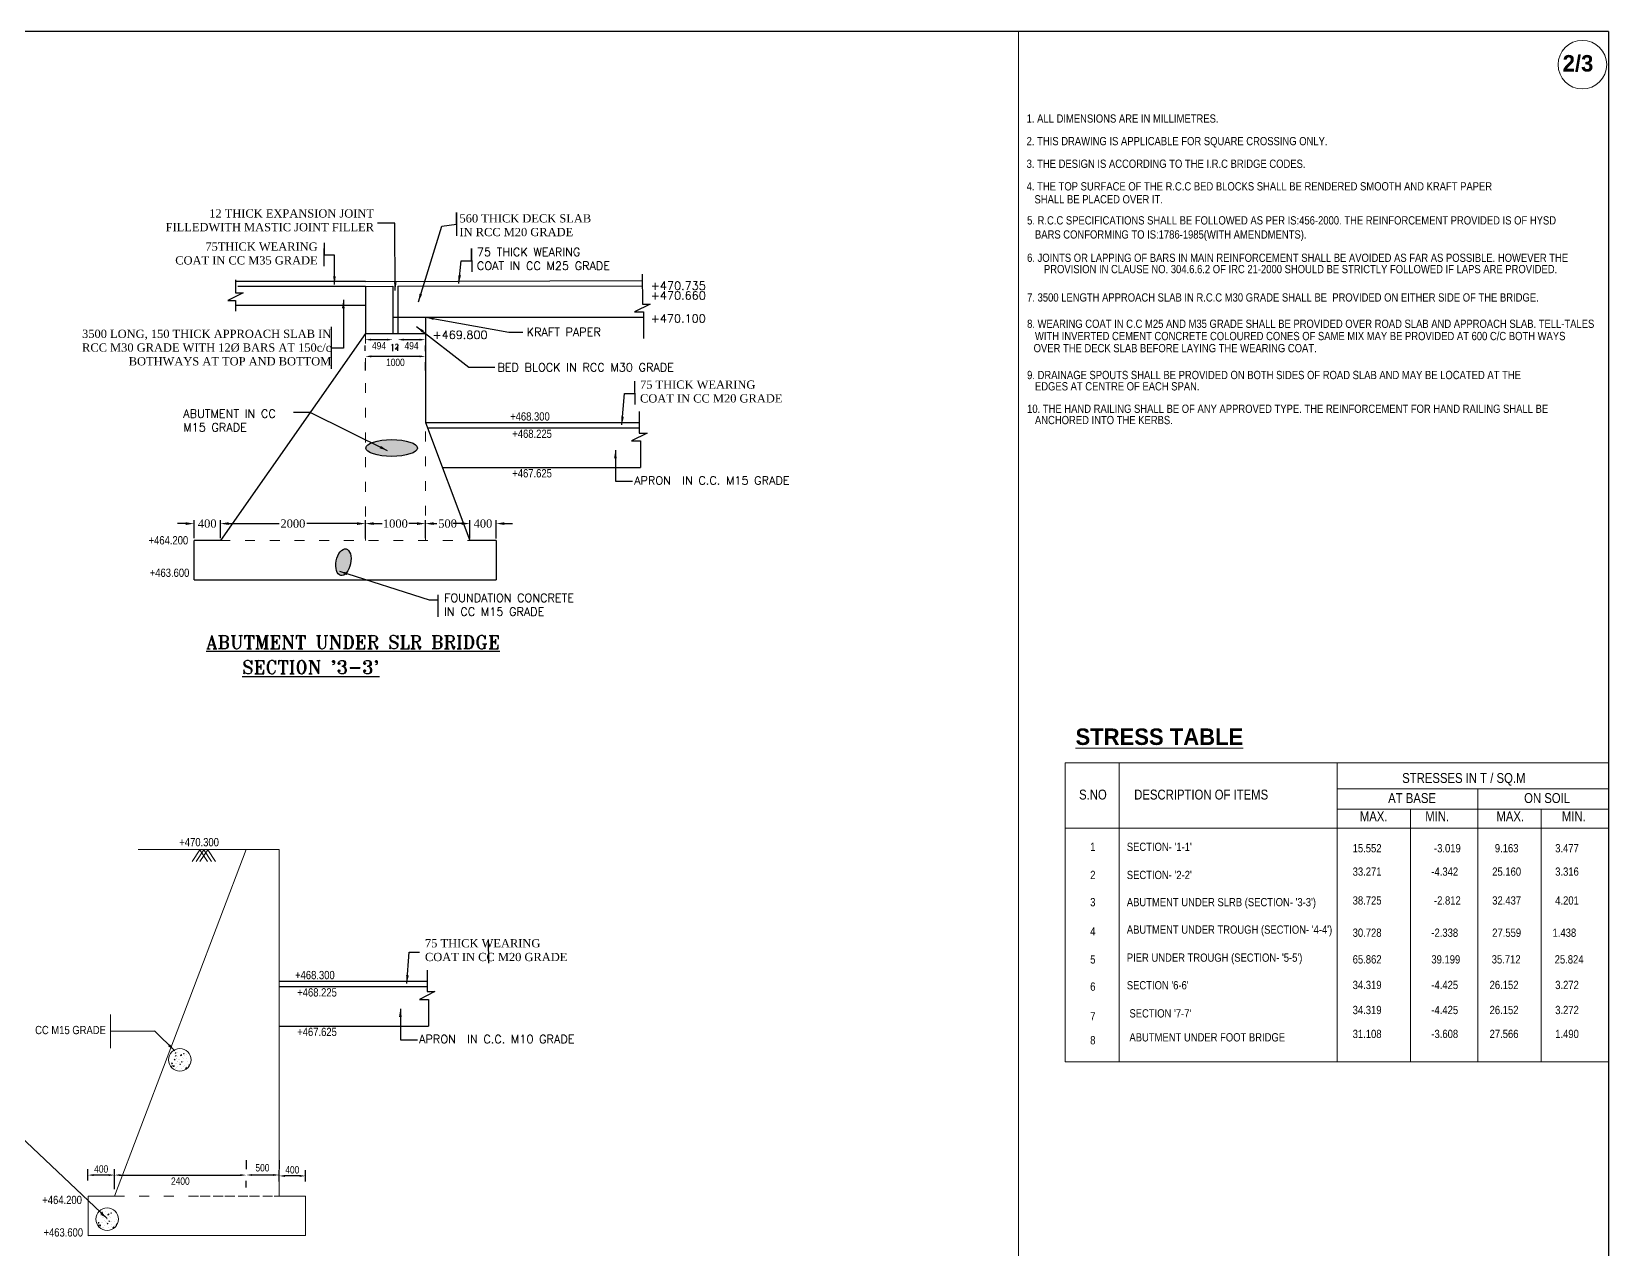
# Model space of a CAD drawing. Header units: millimetres. Extents: x 80 to 6605, y 46 to 2491.
# Drawn here: x 5962.2 to 6440.8, y 316.1 to 685.7 of the extents above; entities that cross this region are included whole.
import ezdxf

# ---------------------------------------------------------------- set-up
doc = ezdxf.new("R2010")
doc.units = ezdxf.units.MM
doc.linetypes.add('ACAD_ISO03W100', pattern=[30, 12, -18])
for name, color, linetype in [('abutment', 2, 'Continuous'), ('MAIN', 7, 'Continuous'), ('STEEL', 5, 'Continuous'), ('TEXT_GENERAL', 4, 'Continuous')]:
    doc.layers.add(name, color=color, linetype=linetype)
doc.styles.add('ARIAL NARROW', font='ARIALN.TTF')
doc.styles.add('CITYBLUEPR', font='cityb___.ttf')
doc.styles.add('ROMANS', font='romans.shx', dxfattribs={"height": 2.5})
doc.styles.add('ROMANT', font='romant')
doc.styles.get("Standard").update_dxf_attribs({"font": 'times.ttf', "height": 2.5})
doc.styles.add('TIMES NEW ROMAN', font='times.ttf')
doc.styles.add('TNR_2.5', font='times.ttf', dxfattribs={"height": 2.5})
doc.dimstyles.new('ISO-25', dxfattribs={"dimtxt": 2.5, "dimasz": 2.5, "dimexe": 1.25, "dimexo": 0.625, "dimtad": 1, "dimlfac": 25, "dimtxsty": 'Standard', "dimcen": 2.5, "dimadec": 0, "dimazin": 0, "dimtfac": 1, "dimtmove": 0, "dimatfit": 3, "dimfxl": 1, "dimarcsym": 0})
doc.dimstyles.new('STANDARD$0', dxfattribs={"dimscale": 88.888889, "dimtxt": 0.02, "dimasz": 0.02, "dimexe": 0.1, "dimexo": 0.1, "dimgap": 0.09, "dimtad": 2, "dimtih": 1, "dimtoh": 1, "dimdec": 0, "dimzin": 1, "dimdsep": 46, "dimtxsty": 'Standard', "dimcen": 0.09, "dimadec": 0, "dimazin": 0, "dimtfac": 1, "dimtdec": 4, "dimtofl": 0, "dimtmove": 0, "dimatfit": 3, "dimfxl": 1, "dimtolj": 1, "dimtzin": 1, "dimarcsym": 0})
doc.dimstyles.new('STYLE_ESH', dxfattribs={"dimtxt": 2.5, "dimasz": 2.5, "dimexe": 1, "dimexo": 0.625, "dimtad": 0, "dimtih": 1, "dimtoh": 1, "dimdec": 0, "dimlfac": 100, "dimzin": 9, "dimdsep": 46, "dimtxsty": 'TNR_2.5', "dimcen": 2.5, "dimadec": 0, "dimazin": 2, "dimtfac": 1, "dimtdec": 0, "dimtofl": 0, "dimtmove": 2, "dimatfit": 3, "dimfxl": 1, "dimarcsym": 0})

# ---------------------------------------------------------------- blocks, each defined once
blk = doc.blocks.new('*D143')
at = {"layer": 'Defpoints', "color": 0, "transparency": 16777216}
for p in [(6073.35, 593.18), (6073.35, 592.17), (6081.74, 593.08)]:
    blk.add_point(p, dxfattribs=at)
at = {"layer": 'TEXT_GENERAL', "color": 0, "lineweight": -2, "transparency": 16777216}
for p, q in [((6073.35, 588.74), (6073.35, 590.39)), ((6079.96, 592.17), (6075.13, 592.17)), ((6081.74, 588.64), (6081.74, 590.39))]:
    blk.add_line(p, q, dxfattribs=at)
at = {"layer": 'TEXT_GENERAL', "color": 0, "transparency": 16777216}
for points in [[(6075.13, 592.47), (6075.13, 591.88), (6073.35, 592.17)], [(6079.96, 592.47), (6079.96, 591.88), (6081.74, 592.17)]]:
    blk.add_solid(points, dxfattribs=at)
at = {"layer": 'TEXT_GENERAL', "color": 0, "lineweight": 9, "transparency": 16777216, "insert": (6077.54, 590.33), "char_height": 2.222, "attachment_point": 5, "style": 'ARIAL NARROW'}
blk.add_mtext('\\A1;494', dxfattribs=at)
blk = doc.blocks.new('*D142')
at = {"layer": 'Defpoints', "color": 0, "transparency": 16777216}
for p in [(6063.46, 593.18), (6063.46, 592.17), (6071.85, 593.08)]:
    blk.add_point(p, dxfattribs=at)
at = {"layer": 'TEXT_GENERAL', "color": 0, "lineweight": -2, "transparency": 16777216}
for p, q in [((6063.46, 588.74), (6063.46, 590.39)), ((6070.07, 592.17), (6065.24, 592.17)), ((6071.85, 588.64), (6071.85, 590.39))]:
    blk.add_line(p, q, dxfattribs=at)
at = {"layer": 'TEXT_GENERAL', "color": 0, "transparency": 16777216}
for points in [[(6065.24, 592.47), (6065.24, 591.88), (6063.46, 592.17)], [(6070.07, 592.47), (6070.07, 591.88), (6071.85, 592.17)]]:
    blk.add_solid(points, dxfattribs=at)
at = {"layer": 'TEXT_GENERAL', "color": 0, "lineweight": 9, "transparency": 16777216, "insert": (6067.65, 590.33), "char_height": 2.222, "attachment_point": 5, "style": 'ARIAL NARROW'}
blk.add_mtext('\\A1;494', dxfattribs=at)
blk = doc.blocks.new('*D141')
at = {"layer": 'Defpoints', "color": 0, "transparency": 16777216}
for p in [(6063.52, 587.24), (6063.52, 587.1), (6081.74, 587.24)]:
    blk.add_point(p, dxfattribs=at)
at = {"layer": 'TEXT_GENERAL', "color": 0, "lineweight": -2, "transparency": 16777216}
for p, q in [((6063.52, 582.79), (6063.52, 585.32)), ((6079.96, 587.1), (6065.29, 587.1)), ((6081.74, 582.79), (6081.74, 585.32))]:
    blk.add_line(p, q, dxfattribs=at)
at = {"layer": 'TEXT_GENERAL', "color": 0, "transparency": 16777216}
for points in [[(6065.29, 587.4), (6065.29, 586.8), (6063.52, 587.1)], [(6079.96, 587.4), (6079.96, 586.8), (6081.74, 587.1)]]:
    blk.add_solid(points, dxfattribs=at)
at = {"layer": 'TEXT_GENERAL', "color": 0, "lineweight": 9, "transparency": 16777216, "insert": (6072.63, 585.26), "char_height": 2.222, "attachment_point": 5, "style": 'ARIAL NARROW'}
blk.add_mtext('\\A1;1000', dxfattribs=at)
blk = doc.blocks.new('*D152')
at = {"layer": 'Defpoints', "color": 0, "transparency": 16777216}
for p in [(6027.36, 338.71), (6037.36, 338.71), (6037.36, 338.71)]:
    blk.add_point(p, dxfattribs=at)
at = {"layer": 'TEXT_GENERAL', "color": 0, "lineweight": -2, "transparency": 16777216}
for p, q in [((6027.36, 343.16), (6027.36, 340.49)), ((6037.36, 343.16), (6037.36, 340.49)), ((6029.14, 338.71), (6035.59, 338.71))]:
    blk.add_line(p, q, dxfattribs=at)
at = {"layer": 'TEXT_GENERAL', "color": 0, "transparency": 16777216}
for points in [[(6029.14, 339.01), (6029.14, 338.42), (6027.36, 338.71)], [(6035.59, 339.01), (6035.59, 338.42), (6037.36, 338.71)]]:
    blk.add_solid(points, dxfattribs=at)
at = {"layer": 'TEXT_GENERAL', "color": 0, "lineweight": 9, "transparency": 16777216, "insert": (6032.27, 340.89), "char_height": 2.222, "attachment_point": 5, "style": 'ARIAL NARROW'}
blk.add_mtext('\\A1;500', dxfattribs=at)
blk = doc.blocks.new('*D151')
at = {"layer": 'Defpoints', "color": 0, "transparency": 16777216}
for p in [(6037.32, 338.43), (6037.32, 332.32), (6045.36, 332.32)]:
    blk.add_point(p, dxfattribs=at)
at = {"layer": 'TEXT_GENERAL', "color": 0, "lineweight": -2, "transparency": 16777216}
for p, q in [((6037.32, 336.77), (6037.32, 340.21)), ((6045.36, 336.77), (6045.36, 340.21)), ((6043.59, 338.43), (6039.09, 338.43))]:
    blk.add_line(p, q, dxfattribs=at)
at = {"layer": 'TEXT_GENERAL', "color": 0, "transparency": 16777216}
for points in [[(6039.09, 338.72), (6039.09, 338.13), (6037.32, 338.43)], [(6043.59, 338.72), (6043.59, 338.13), (6045.36, 338.43)]]:
    blk.add_solid(points, dxfattribs=at)
at = {"layer": 'TEXT_GENERAL', "color": 0, "lineweight": 9, "transparency": 16777216, "insert": (6041.34, 340.27), "char_height": 2.222, "attachment_point": 5, "style": 'ARIAL NARROW'}
blk.add_mtext('\\A1;400', dxfattribs=at)
blk = doc.blocks.new('*D150')
at = {"layer": 'Defpoints', "color": 0, "transparency": 16777216}
for p in [(5987.36, 338.88), (6027.35, 339.34), (6027.35, 338.68)]:
    blk.add_point(p, dxfattribs=at)
at = {"layer": 'TEXT_GENERAL', "color": 0, "lineweight": -2, "transparency": 16777216}
for p, q in [((5987.36, 334.44), (5987.36, 336.9)), ((5989.14, 338.68), (6025.57, 338.68)), ((6027.35, 334.89), (6027.35, 336.9))]:
    blk.add_line(p, q, dxfattribs=at)
at = {"layer": 'TEXT_GENERAL', "color": 0, "transparency": 16777216}
for points in [[(5989.14, 338.98), (5989.14, 338.39), (5987.36, 338.68)], [(6025.57, 338.98), (6025.57, 338.39), (6027.35, 338.68)]]:
    blk.add_solid(points, dxfattribs=at)
at = {"layer": 'TEXT_GENERAL', "color": 0, "lineweight": 9, "transparency": 16777216, "insert": (6007.36, 336.84), "char_height": 2.222, "attachment_point": 5, "style": 'ARIAL NARROW'}
blk.add_mtext('\\A1;2400', dxfattribs=at)
blk = doc.blocks.new('*D149')
at = {"layer": 'Defpoints', "color": 0, "transparency": 16777216}
for p in [(5979.32, 338.68), (5979.32, 332.57), (5987.36, 332.57)]:
    blk.add_point(p, dxfattribs=at)
at = {"layer": 'TEXT_GENERAL', "color": 0, "lineweight": -2, "transparency": 16777216}
for p, q in [((5979.32, 337.02), (5979.32, 340.46)), ((5987.36, 337.02), (5987.36, 340.46)), ((5985.59, 338.68), (5981.09, 338.68))]:
    blk.add_line(p, q, dxfattribs=at)
at = {"layer": 'TEXT_GENERAL', "color": 0, "transparency": 16777216}
for points in [[(5981.09, 338.98), (5981.09, 338.38), (5979.32, 338.68)], [(5985.59, 338.98), (5985.59, 338.38), (5987.36, 338.68)]]:
    blk.add_solid(points, dxfattribs=at)
at = {"layer": 'TEXT_GENERAL', "color": 0, "lineweight": 9, "transparency": 16777216, "insert": (5983.34, 340.53), "char_height": 2.222, "attachment_point": 5, "style": 'ARIAL NARROW'}
blk.add_mtext('\\A1;400', dxfattribs=at)
blk = doc.blocks.new('*D248')
at = {"color": 0, "lineweight": -2, "transparency": 16777216}
for p, q in [((6009.02, 536.36), (6006.52, 536.36)), ((6011.52, 531.9), (6011.52, 537.36)), ((6019.52, 531.9), (6019.52, 537.36)), ((6022.02, 536.36), (6024.52, 536.36))]:
    blk.add_line(p, q, dxfattribs=at)
at = {"color": 0, "transparency": 16777216}
for points in [[(6009.02, 536.78), (6009.02, 535.95), (6011.52, 536.36)], [(6022.02, 536.78), (6022.02, 535.95), (6019.52, 536.36)]]:
    blk.add_solid(points, dxfattribs=at)
at = {"layer": 'Defpoints', "color": 0, "transparency": 16777216}
for p in [(6019.52, 536.36), (6011.52, 531.27), (6019.52, 531.27)]:
    blk.add_point(p, dxfattribs=at)
at = {"color": 0, "transparency": 16777216, "insert": (6015.52, 536.36), "char_height": 2.5, "attachment_point": 5, "style": 'TNR_2.5'}
blk.add_mtext('400', dxfattribs=at)
blk = doc.blocks.new('*D249')
at = {"color": 0, "lineweight": -2, "transparency": 16777216}
for p, q in [((6019.52, 531.9), (6019.52, 537.36)), ((6022.02, 536.36), (6037.31, 536.36)), ((6061.02, 536.36), (6045.73, 536.36)), ((6063.52, 531.89), (6063.52, 537.36))]:
    blk.add_line(p, q, dxfattribs=at)
at = {"color": 0, "transparency": 16777216}
for points in [[(6022.02, 536.78), (6022.02, 535.95), (6019.52, 536.36)], [(6061.02, 536.78), (6061.02, 535.95), (6063.52, 536.36)]]:
    blk.add_solid(points, dxfattribs=at)
at = {"layer": 'Defpoints', "color": 0, "transparency": 16777216}
for p in [(6063.52, 536.36), (6019.52, 531.27), (6063.52, 531.27)]:
    blk.add_point(p, dxfattribs=at)
at = {"color": 0, "transparency": 16777216, "insert": (6041.52, 536.36), "char_height": 2.5, "attachment_point": 5, "style": 'TNR_2.5'}
blk.add_mtext('2000', dxfattribs=at)
blk = doc.blocks.new('*D250')
at = {"color": 0, "lineweight": -2, "transparency": 16777216}
for p, q in [((6063.52, 531.89), (6063.52, 537.36)), ((6066.02, 536.36), (6068.59, 536.36)), ((6079.23, 536.36), (6076.66, 536.36)), ((6081.73, 531.9), (6081.73, 537.36))]:
    blk.add_line(p, q, dxfattribs=at)
at = {"color": 0, "transparency": 16777216}
for points in [[(6066.02, 536.78), (6066.02, 535.95), (6063.52, 536.36)], [(6079.23, 536.78), (6079.23, 535.95), (6081.73, 536.36)]]:
    blk.add_solid(points, dxfattribs=at)
at = {"layer": 'Defpoints', "color": 0, "transparency": 16777216}
for p in [(6081.73, 536.36), (6081.73, 531.27), (6063.52, 531.27)]:
    blk.add_point(p, dxfattribs=at)
at = {"color": 0, "transparency": 16777216, "insert": (6072.62, 536.36), "char_height": 2.5, "attachment_point": 5, "style": 'TNR_2.5'}
blk.add_mtext('1000', dxfattribs=at)
blk = doc.blocks.new('*D251')
at = {"color": 0, "lineweight": -2, "transparency": 16777216}
for p, q in [((6081.73, 531.9), (6081.73, 537.36)), ((6084.23, 536.36), (6085.23, 536.36)), ((6092.7, 536.36), (6091.7, 536.36)), ((6095.2, 531.89), (6095.2, 537.36))]:
    blk.add_line(p, q, dxfattribs=at)
at = {"color": 0, "transparency": 16777216}
for points in [[(6084.23, 536.78), (6084.23, 535.95), (6081.73, 536.36)], [(6092.7, 536.78), (6092.7, 535.95), (6095.2, 536.36)]]:
    blk.add_solid(points, dxfattribs=at)
at = {"layer": 'Defpoints', "color": 0, "transparency": 16777216}
for p in [(6095.2, 536.36), (6081.73, 531.27), (6095.2, 531.26)]:
    blk.add_point(p, dxfattribs=at)
at = {"color": 0, "transparency": 16777216, "insert": (6088.47, 536.36), "char_height": 2.5, "attachment_point": 5, "style": 'TNR_2.5'}
blk.add_mtext('500', dxfattribs=at)
blk = doc.blocks.new('*D252')
at = {"color": 0, "lineweight": -2, "transparency": 16777216}
for p, q in [((6092.7, 536.37), (6090.2, 536.37)), ((6095.2, 532.52), (6095.2, 537.37)), ((6103.21, 531.89), (6103.21, 537.37)), ((6105.71, 536.37), (6108.21, 536.37))]:
    blk.add_line(p, q, dxfattribs=at)
at = {"color": 0, "transparency": 16777216}
for points in [[(6092.7, 536.78), (6092.7, 535.95), (6095.2, 536.37)], [(6105.71, 536.78), (6105.71, 535.95), (6103.21, 536.37)]]:
    blk.add_solid(points, dxfattribs=at)
at = {"layer": 'Defpoints', "color": 0, "transparency": 16777216}
for p in [(6103.21, 536.37), (6095.2, 531.9), (6103.21, 531.27)]:
    blk.add_point(p, dxfattribs=at)
at = {"color": 0, "transparency": 16777216, "insert": (6099.21, 536.37), "char_height": 2.5, "attachment_point": 5, "style": 'TNR_2.5'}
blk.add_mtext('400', dxfattribs=at)

msp = doc.modelspace()

# ---------------------------------------------------------------- hatches: boundary and pattern name
at = {"layer": 'TEXT_GENERAL', "lineweight": 9}
h = msp.add_hatch(dxfattribs=at)
h.set_pattern_fill('AR-CONC', color=0, scale=0.01, style=0)
h.set_pattern_definition([(50, (4.7271, 171.3246), (1.8218467, -0.15939086), [0.1905, -2.0955]), (355, (4.7271, 171.3246), (-0.35242826, 1.91056643), [0.1524, -1.6764]), (100.451, (4.879, 171.3113), (1.469425, 1.7511669), [0.1619, -1.7809]), (46.1842, (4.727, 171.8326), (2.7107904, -0.4204233), [0.28575, -3.14325]), (96.6356, (4.953, 171.7976), (2.3740423, 2.4742556), [0.24285, -2.67135]), (351.184, (4.727, 171.8326), (2.374046, 2.4742512), [0.2286, -2.5146]), (21, (4.9811, 171.7056), (1.5161488, -1.0226552), [0.1905, -2.0955]), (326, (4.9811, 171.7056), (0.6180203, 1.84187966), [0.1524, -1.6764]), (71.4514, (5.1074, 171.6204), (2.1341649, 0.8192286), [0.1619, -1.7809]), (37.5, (4.7271, 171.3246), (0.03088603, 0.84555039), [0, -1.65608, 0, -1.7018, 0, -1.68275]), (7.5, (4.7271, 171.3246), (0.66819663, 1.00180575), [0, -0.97028, 0, -1.61798, 0, -0.64135]), (327.5, (4.1607, 171.3246), (1.35590595, -0.05728744), [0, -0.635, 0, -1.9812, 0, -2.6289]), (317.5, (3.9067, 171.3246), (1.48129181, 0.2542649), [0, -0.8255, 0, -1.31572, 0, -1.8669])])
edge = h.paths.add_edge_path()
edge.add_ellipse((6071.50194, 559.30123), major_axis=(7.80326, 0), ratio=0.327358015, start_angle=0, end_angle=360)
edge = h.paths.add_edge_path()
edge.add_ellipse((6056.85643, 524.6362), major_axis=(0.80612, 4.0334), ratio=0.537506819, start_angle=0, end_angle=360)

# ---------------------------------------------------------------- linework, layer by layer
at = {"color": 0}
for p, q in [((6440.81445, 685.66503), (5550.81445, 685.66503)), ((6440.81445, 685.66503), (6440.81445, 95.66503)), ((6091.14253, 630.79252), (6091.21808, 623.69574)), ((6091.14253, 627.01764), (6091.14253, 630.79252)), ((6051.01066, 621.57805), (6050.93512, 614.48127)), ((6051.01066, 616.09298), (6051.01066, 619.86786)), ((6095.71784, 619.86786), (6095.79339, 612.77108)), ((6095.71784, 616.09298), (6095.71784, 619.86786)), ((6024.05627, 610.31985), (6024.06194, 606.40111)), ((6063.53198, 609.84145), (6024.05911, 609.84145)), ((6063.53198, 608.34145), (6024.77903, 608.34145)), ((6063.53573, 608.34146), (6063.51636, 594.0197)), ((6063.53198, 609.84145), (6147.57663, 610.09866)), ((6063.53573, 608.34146), (6071.86424, 608.36165)), ((6071.86424, 608.36165), (6071.86424, 594.0197)), ((6073.36425, 608.36529), (6147.57799, 608.54522)), ((6073.36425, 608.36529), (6073.36425, 594.0197)), ((6147.57373, 612.06171), (6147.57941, 602.97949)), ((6026.42538, 606.40111), (6021.72712, 604.03262)), ((6021.72712, 604.03262), (6024.06176, 604.03227)), ((6024.06176, 604.03227), (6024.06176, 600.85971)), ((6024.06194, 606.40111), (6026.42539, 606.40111)), ((6063.53198, 602.57115), (6024.05911, 602.57115)), ((6071.84862, 599.0197), (6147.95476, 599.0197)), ((6073.34863, 601.29449), (6073.34863, 599.0197)), ((6073.34863, 599.0197), (6121.50721, 599.0197)), ((6081.73614, 599.0197), (6081.73614, 589.74116)), ((6149.94285, 602.97949), (6145.24458, 600.61099)), ((6145.24458, 600.61099), (6147.97443, 600.61099)), ((6147.57941, 602.97949), (6149.94285, 602.97949)), ((6147.97443, 600.61099), (6147.96284, 592.49726)), ((6063.51636, 594.0197), (6019.51636, 531.27396)), ((6053.2344, 583.33583), (6053.2344, 596.06632)), ((6063.51636, 594.0197), (6081.74131, 594.0197)), ((6081.74131, 594.0197), (6081.78383, 567.01946)), ((6145.22492, 579.62463), (6145.30047, 572.52784)), ((6146.65582, 570.33926), (6146.66149, 563.84186)), ((6081.78383, 567.01946), (6146.65872, 567.01977)), ((6081.78383, 567.01946), (6095.20407, 531.26117)), ((6082.40248, 565.37105), (6146.65872, 565.37137)), ((6149.02493, 563.84186), (6144.32667, 561.47336)), ((6144.32667, 561.47336), (6147.05652, 561.47336)), ((6146.66149, 563.84186), (6149.02493, 563.84186)), ((6147.05652, 561.47336), (6147.04885, 553.36905)), ((6086.90615, 553.37101), (6147.04885, 553.36905)), ((6103.20999, 531.26503), (6103.20999, 519.26564)), ((6011.51417, 519.28552), (6103.20999, 519.26674)), ((6085.53739, 514.7398), (6085.53739, 508.07158)), ((6100.7972, 410.1247), (6100.87274, 403.02792)), ((6037.3561, 397.51953), (6082.24186, 397.51975)), ((6082.23896, 400.83934), (6082.24464, 394.34194)), ((6037.35961, 395.87112), (6082.2433, 395.87134)), ((6084.60807, 394.34194), (6079.90981, 391.97344)), ((6082.24464, 394.34194), (6084.60808, 394.34194)), ((6079.90981, 391.97344), (6082.63966, 391.97344)), ((6082.63966, 391.97344), (6082.63199, 383.86913)), ((6037.36062, 383.87125), (6082.63199, 383.86978)), ((5999.65166, 382.32128), (5986.18005, 382.27176)), ((6045.36497, 320.32047), (5979.36497, 320.30048))]:
    msp.add_line(p, q, dxfattribs=at)
at = {"color": 0, "ltscale": 6}
for p, q in [((6011.51417, 519.28552), (6011.51516, 531.27396)), ((6019.51636, 531.27396), (6011.51516, 531.27396)), ((6081.74136, 531.27149), (6081.72718, 531.27149))]:
    msp.add_line(p, q, dxfattribs=at)
msp.add_line((6103.20999, 531.26236), (6095.20407, 531.26117))
at = {"color": 0, "const_width": 0.3}
msp.add_lwpolyline([(6071.84862, 599.0197), (6081.73614, 599.0197)], dxfattribs=at)
at = {"color": 0}
for centre, major_axis, ratio in [((6071.50194, 559.30123), (7.80326, 0), 0.327358015), ((6056.85643, 524.6362), (0.80612, 4.0334), 0.537506819)]:
    msp.add_ellipse(centre, major_axis=major_axis, ratio=ratio, dxfattribs=at)
at = {"layer": 'MAIN', "color": 0, "linetype": 'Continuous', "lineweight": 9}
for p, q in [((6275.91676, 463.7808), (6275.91676, 373.05282)), ((6292.31968, 463.7808), (6292.31968, 373.05282)), ((6358.50223, 463.7808), (6358.50223, 373.05282)), ((6440.81445, 463.7808), (6440.81445, 362.06841)), ((6401.13475, 455.84229), (6401.13475, 373.05282)), ((6380.77113, 449.75609), (6380.77113, 373.05282)), ((6420.43936, 449.75609), (6420.43936, 373.05282))]:
    msp.add_line(p, q, dxfattribs=at)
at = {"layer": 'MAIN', "color": 0, "lineweight": 9}
for p, q in [((6275.91676, 463.7808), (6440.81445, 463.7808)), ((6358.50223, 455.84229), (6440.81445, 455.84229)), ((6358.50223, 449.75609), (6440.81445, 449.75609)), ((6275.91676, 443.98996), (6440.81445, 443.98996)), ((6275.91676, 373.05282), (6440.81445, 373.05282))]:
    msp.add_line(p, q, dxfattribs=at)
at = {"layer": 'STEEL', "color": 0, "lineweight": 9}
msp.add_circle((6432.89947, 675.61929), 7.37169, dxfattribs=at)
at = {"layer": 'TEXT_GENERAL', "color": 0, "lineweight": 9}
for p, q in [((6261.73929, 95.66503), (6261.73929, 685.66503)), ((5987.36497, 332.32175), (6027.3561, 437.51953)), ((6037.3561, 437.51953), (5994.51683, 437.51953)), ((6037.3561, 437.51953), (5994.51683, 437.51953)), ((6013.27638, 437.40257), (6010.92364, 433.79796)), ((6013.27638, 437.39325), (6010.92364, 433.78863)), ((6014.47054, 437.40257), (6012.1178, 433.79796)), ((6014.47054, 437.39325), (6012.1178, 433.78863)), ((6013.27638, 437.40257), (6015.62912, 433.79796)), ((6013.27638, 437.39325), (6015.62912, 433.78863)), ((6015.66471, 437.39325), (6013.31197, 433.78863)), ((6014.47054, 437.40257), (6016.82328, 433.79796)), ((6014.47054, 437.39325), (6016.82328, 433.78863)), ((6015.66471, 437.40257), (6018.01745, 433.79796)), ((6015.66471, 437.39325), (6018.01745, 433.78863)), ((6037.3561, 437.51953), (6037.36497, 332.3209)), ((5986.18005, 387.39556), (5986.18005, 377.14797)), ((6005.5229, 373.64826), (6005.75063, 373.62834)), ((6005.52463, 373.64848), (6005.7083, 373.86738)), ((6005.55562, 374.65977), (6005.55562, 374.65977)), ((6005.6781, 373.87457), (6005.6781, 373.87457)), ((6005.69182, 373.59126), (6005.69182, 373.59126)), ((6005.7526, 373.62259), (6005.70855, 373.86141)), ((6005.7944, 375.70947), (6006.02213, 375.68954)), ((6005.79611, 375.70969), (6005.92123, 375.8588)), ((6005.81808, 374.90149), (6006.00759, 374.77366)), ((6005.81834, 374.90209), (6006.08511, 375.00449)), ((6006.02411, 375.68384), (6005.99184, 375.8588)), ((6006.00788, 374.77402), (6006.08514, 375.00426)), ((6006.08272, 374.13168), (6006.08272, 374.13168)), ((6006.11937, 375.81821), (6006.11937, 375.81821)), ((6006.1425, 374.15724), (6006.1425, 374.15724)), ((6006.36369, 374.54197), (6006.36369, 374.54197)), ((6006.5874, 375.84641), (6006.5874, 375.84641)), ((6006.94583, 373.64546), (6006.94583, 373.64546)), ((6007.22596, 373.67711), (6007.22596, 373.67711)), ((6007.27229, 374.94543), (6007.27229, 374.94543)), ((6007.31749, 374.66754), (6007.31749, 374.66754)), ((6007.3719, 375.01078), (6007.66865, 375.32006)), ((6007.37274, 375.00833), (6007.71159, 374.95578)), ((6007.71098, 374.9574), (6007.66889, 375.31923)), ((6008.04247, 374.51308), (6008.04247, 374.51308)), ((6008.17636, 374.07131), (6008.17636, 374.07131)), ((6008.26498, 375.47038), (6008.49271, 375.45046)), ((6008.2667, 375.4706), (6008.45037, 375.6895)), ((6008.49468, 375.44473), (6008.45063, 375.68355)), ((6008.76045, 374.85751), (6008.76045, 374.85751)), ((6009.18216, 373.94537), (6009.18216, 373.94537)), ((6009.22849, 375.2137), (6009.22849, 375.2137)), ((6004.69696, 372.48983), (6004.92469, 372.4699)), ((6004.69869, 372.49004), (6004.88236, 372.70894)), ((6004.73057, 371.85489), (6004.92009, 371.72705)), ((6004.73084, 371.85548), (6004.99761, 371.95788)), ((6004.80583, 371.44781), (6004.80583, 371.44781)), ((6004.81738, 371.05568), (6004.81738, 371.05568)), ((6004.85216, 372.71614), (6004.85216, 372.71614)), ((6004.86588, 372.43282), (6004.86588, 372.43282)), ((6004.92666, 372.46416), (6004.88261, 372.70298)), ((6004.92038, 371.72742), (6004.99763, 371.95765)), ((6005.1373, 371.63868), (6005.43406, 371.94796)), ((6005.13815, 371.63622), (6005.477, 371.58367)), ((6005.47639, 371.58529), (6005.4343, 371.94713)), ((6005.81968, 372.55839), (6005.81968, 372.55839)), ((6005.9433, 371.15797), (6005.9433, 371.15797)), ((6006.18557, 372.5344), (6006.18557, 372.5344)), ((6006.26035, 371.24565), (6006.26035, 371.24565)), ((6006.42304, 373.10487), (6006.42304, 373.10487)), ((6006.52251, 371.73347), (6006.52251, 371.73347)), ((6006.56884, 373.0018), (6006.56884, 373.0018)), ((6007.00046, 372.74836), (6007.00046, 372.74836)), ((6007.16753, 372.25074), (6007.39526, 372.23082)), ((6007.16927, 372.25096), (6007.35295, 372.46985)), ((6007.39723, 372.22505), (6007.35318, 372.46387)), ((6007.66963, 373.08373), (6007.85915, 372.9559)), ((6007.6699, 373.08432), (6007.75588, 373.11733)), ((6007.71497, 371.07204), (6007.71497, 371.07204)), ((6007.85944, 372.95626), (6007.91348, 373.11733)), ((6008.14532, 372.9158), (6008.14532, 372.9158)), ((6008.40437, 371.56244), (6008.40437, 371.56244)), ((6008.4569, 373.01894), (6008.4569, 373.01894)), ((6008.4787, 372.00174), (6008.4787, 372.00174)), ((6008.9413, 371.00804), (6009.23805, 371.31732)), ((6008.94215, 371.00558), (6009.281, 370.95303)), ((6009.28039, 370.95466), (6009.23829, 371.31649)), ((6009.35816, 371.688), (6009.35816, 371.688)), ((6009.40666, 373.06514), (6009.40666, 373.06514)), ((6009.90029, 372.01165), (6010.12802, 371.99173)), ((6009.90204, 372.01187), (6010.08572, 372.23077)), ((5979.36497, 332.31605), (5979.36497, 320.29815)), ((5987.36497, 332.31605), (5979.36497, 332.29834)), ((6045.36497, 332.3209), (6037.36497, 332.3209)), ((6045.36497, 332.3209), (6045.36497, 320.32047)), ((5983.24015, 326.31002), (5983.24015, 326.31002)), ((5983.47893, 327.35972), (5983.70666, 327.33979)), ((5983.48065, 327.35994), (5983.60576, 327.50905)), ((5983.50261, 326.55174), (5983.69212, 326.42391)), ((5983.50287, 326.55234), (5983.76964, 326.65474)), ((5983.70864, 327.33409), (5983.67637, 327.50905)), ((5983.69241, 326.42427), (5983.76967, 326.65451)), ((5983.76725, 325.78193), (5983.76725, 325.78193)), ((5984.08922, 325.80749), (5984.08922, 325.80749)), ((5984.31041, 326.19222), (5984.31041, 326.19222)), ((5984.53411, 327.49666), (5984.53411, 327.49666)), ((5985.21901, 326.59568), (5985.21901, 326.59568)), ((5985.2642, 326.31779), (5985.2642, 326.31779)), ((5985.31861, 326.66103), (5985.61537, 326.97032)), ((5985.31946, 326.65859), (5985.65831, 326.60603)), ((5985.6577, 326.60765), (5985.61561, 326.96948)), ((5985.98919, 326.16333), (5985.98919, 326.16333)), ((5986.12308, 325.72156), (5986.12308, 325.72156)), ((5986.2117, 327.12063), (5986.43943, 327.10071)), ((5986.21342, 327.12085), (5986.39709, 327.33975)), ((5986.4414, 327.09498), (5986.39735, 327.3338)), ((5982.38149, 324.14008), (5982.60922, 324.12015)), ((5982.38322, 324.14029), (5982.56689, 324.35919)), ((5982.4151, 323.50514), (5982.60462, 323.3773)), ((5982.41537, 323.50573), (5982.68214, 323.60813)), ((5982.49036, 323.09806), (5982.49036, 323.09806)), ((5982.50191, 322.70593), (5982.50191, 322.70593)), ((5982.53669, 324.36639), (5982.53669, 324.36639)), ((5982.55041, 324.08307), (5982.55041, 324.08307)), ((5982.61119, 324.11441), (5982.56714, 324.35323)), ((5982.60491, 323.37767), (5982.68216, 323.60791)), ((5982.82183, 323.28893), (5983.11859, 323.59821)), ((5982.82268, 323.28647), (5983.16153, 323.23392)), ((5983.16092, 323.23554), (5983.11883, 323.59738)), ((5983.50421, 324.20864), (5983.50421, 324.20864)), ((5983.62783, 322.80822), (5983.62783, 322.80822)), ((5983.8701, 324.18465), (5983.8701, 324.18465)), ((5983.94488, 322.8959), (5983.94488, 322.8959)), ((5984.36976, 324.75512), (5984.36976, 324.75512)), ((5984.46923, 323.38372), (5984.46923, 323.38372)), ((5984.51556, 324.65205), (5984.51556, 324.65205)), ((5984.89255, 325.29571), (5984.89255, 325.29571)), ((5984.94717, 324.39861), (5984.94717, 324.39861)), ((5985.11425, 323.90099), (5985.34198, 323.88107)), ((5985.11599, 323.90121), (5985.29966, 324.1201)), ((5985.17268, 325.32736), (5985.17268, 325.32736)), ((5985.34395, 323.8753), (5985.2999, 324.11413)), ((5985.61635, 324.73398), (5985.80586, 324.60615)), ((5985.61662, 324.73457), (5985.7026, 324.76758)), ((5985.66169, 322.72229), (5985.66169, 322.72229)), ((5985.80616, 324.60651), (5985.8602, 324.76758)), ((5986.09204, 324.56605), (5986.09204, 324.56605)), ((5986.35109, 323.21269), (5986.35109, 323.21269)), ((5986.40362, 324.66919), (5986.40362, 324.66919)), ((5986.42542, 323.65199), (5986.42542, 323.65199)), ((5986.88802, 322.65829), (5987.18477, 322.96758)), ((5986.88886, 322.65583), (5987.22771, 322.60328)), ((5987.22711, 322.60491), (5987.18501, 322.96674)), ((5987.30488, 323.33826), (5987.30488, 323.33826)), ((5987.35338, 324.71539), (5987.35338, 324.71539)), ((5987.84701, 323.6619), (5988.07474, 323.64198)), ((5987.84876, 323.66212), (5988.03243, 323.88102)), ((5988.0767, 323.6362), (5988.03265, 323.87502)), ((5988.11108, 325.32183), (5988.11108, 325.32183)), ((5988.34988, 323.8959), (5988.34988, 323.8959)), ((5988.43748, 324.58326), (5988.43748, 324.58326))]:
    msp.add_line(p, q, dxfattribs=at)
at = {"layer": 'TEXT_GENERAL', "color": 0, "linetype": 'ACAD_ISO03W100', "lineweight": 9, "ltscale": 0.25}
for p, q in [((6063.51636, 594.0197), (6063.51636, 531.26786)), ((6081.72718, 531.27149), (6081.74131, 594.0197)), ((6019.51636, 531.27396), (6103.20999, 531.26236)), ((6007.3561, 437.51953), (6037.3561, 437.51953)), ((6007.3561, 437.51953), (6037.3561, 437.51953)), ((5987.36497, 332.32105), (6037.3561, 332.31953)), ((6013.36497, 332.31687), (6037.36497, 332.3209))]:
    msp.add_line(p, q, dxfattribs=at)
at = {"layer": 'TEXT_GENERAL', "color": 0, "lineweight": 9}
for centre in [(6007.22596, 373.67711), (5985.17268, 325.32736)]:
    msp.add_circle(centre, 3.41915, dxfattribs=at)

# ---------------------------------------------------------------- texts
at = {"color": 0}
for s, height, style, p in [('+470.735', 2.5, 'ROMANS', (6150.12513, 607.28924)), ('+470.660', 2.5, 'ROMANS', (6150.12513, 604.31369)), ('+470.100', 2.5, 'ROMANS', (6150.10951, 597.3534)), ('+469.800', 2.5, 'ROMANS', (6083.87623, 592.39612)), ('APRON  IN C.C. M15 GRADE', 2.5, 'ROMANS', (6145.10595, 548.19831)), ('%%UABUTMENT UNDER SLR BRIDGE', 4, 'ROMANT', (6015.21583, 498.40557)), ("%%USECTION '3-3'", 4, 'ROMANT', (6026.15395, 490.80152)), ('APRON  IN C.C. M10 GRADE', 2.5, 'ROMANS', (6079.83492, 378.69839))]:
    msp.add_text(s, height=height, dxfattribs=dict(at, style=style)).set_placement(p)
at = {"color": 0, "char_height": 2.5}
for s, insert, width, attachment_point, style in [('{\\fTimes New Roman|b0|i0|c0|p18;12 THICK EXPANSION JOINT FILLEDWITH MASTIC JOINT FILLER}', (6066.13138, 631.73439), 70.7124, 3, 'ROMANS'), ('75THICK WEARING COAT IN CC M35 GRADE', (6049.03298, 621.66431), 43.1056637, 3, 'TIMES NEW ROMAN'), ('3500 LONG, 150 THICK APPROACH SLAB IN RCC M30 GRADE WITH 12%%C BARS AT 150c/c BOTHWAYS AT TOP AND BOTTOM', (6053.15872, 595.19975), 77.5949564, 3, 'TIMES NEW ROMAN'), ('{\\Fsimplex.shx|c0;KRAFT PAPER}', (6112.46554, 593.25058), 160.8961, 7, 'ROMANS'), ('{\\Fsimplex|c0;BED BLOCK} {\\Fsimplex|c0;IN RCC M30} {\\Fsimplex|c0;GRADE}', (6103.58894, 582.51528), 160.8961, 7, 'ROMANS')]:
    msp.add_mtext(s, dxfattribs=dict(at, insert=insert, width=width, attachment_point=attachment_point, style=style))
at = {"color": 0, "char_height": 2.5, "attachment_point": 1}
for s, insert, style in [('560 THICK DECK SLAB\\PIN RCC M20 GRADE', (6092.08181, 630.24392), 'TIMES NEW ROMAN'), ('{\\Fsimplex.shx|c0;75 \\Fsimplex.shx|c1;THICK \\Fsimplex.shx|c0;WEAR\\Fsimplex.shx|c1;ING\\PCOAT IN CC M\\Fsimplex.shx|c0;25\\Fsimplex.shx|c1; GRADE}', (6097.36922, 620.02256), 'ROMANS'), ('{\\Fsimplex.shx|c1;FOUNDATION CONCRETE\\PIN CC M1\\Fsimplex.shx|c0;5\\Fsimplex.shx|c1; GRADE}', (6087.40465, 515.06028), 'ROMANS')]:
    msp.add_mtext(s, dxfattribs=dict(at, insert=insert, style=style))
for insert in [(6146.8763, 579.77932), (6081.60527, 410.2794)]:
    msp.add_mtext('75 THICK WEARING\\PCOAT IN CC M20 GRADE', dxfattribs=dict(at, insert=insert))
at = {"layer": 'abutment', "color": 0, "lineweight": 5, "style": 'ARIAL NARROW'}
for s, p in [('2. THIS DRAWING IS APPLICABLE FOR SQUARE CROSSING ONLY.', (6264.21886, 651.16668)), ('3. THE DESIGN IS ACCORDING TO THE I.R.C BRIDGE CODES.', (6264.21886, 644.30953)), ('4. THE TOP SURFACE OF THE R.C.C BED BLOCKS SHALL BE RENDERED SMOOTH AND KRAFT PAPER', (6264.21886, 637.45239)), ('   SHALL BE PLACED OVER IT.', (6264.21886, 633.51915)), ('5. R.C.C SPECIFICATIONS SHALL BE FOLLOWED AS PER IS:456-2000. THE REINFORCEMENT PROVIDED IS OF HYSD', (6264.35874, 627.12261)), ('   BARS CONFORMING TO IS:1786-1985(WITH AMENDMENTS).', (6264.35874, 622.84571)), ('6. JOINTS OR LAPPING OF BARS IN MAIN REINFORCEMENT SHALL BE AVOIDED AS FAR AS POSSIBLE. HOWEVER THE ', (6264.35874, 615.76986)), ('PROVISION IN CLAUSE NO. 304.6.6.2 OF IRC 21-2000 SHOULD BE STRICTLY FOLLOWED IF LAPS ARE PROVIDED.', (6269.46907, 612.34129)), ('7. 3500 LENGTH APPROACH SLAB IN R.C.C M30 GRADE SHALL BE  PROVIDED ON EITHER SIDE OF THE BRIDGE.', (6264.35874, 603.73452)), ('8. WEARING COAT IN C.C M25 AND M35 GRADE SHALL BE PROVIDED OVER ROAD SLAB AND APPROACH SLAB. TELL-TALES ', (6264.35874, 595.7556)), ('   WITH INVERTED CEMENT CONCRETE COLOURED CONES OF SAME MIX MAY BE PROVIDED AT 600 C/C BOTH WAYS', (6264.35874, 592.02207)), ('    OVER THE DECK SLAB BEFORE LAYING THE WEARING COAT.', (6263.15646, 588.35322)), ('9. DRAINAGE SPOUTS SHALL BE PROVIDED ON BOTH SIDES OF ROAD SLAB AND MAY BE LOCATED AT THE ', (6264.35874, 580.20226)), ('   EDGES AT CENTRE OF EACH SPAN.', (6264.35874, 576.77369)), ('10. THE HAND RAILING SHALL BE OF ANY APPROVED TYPE. THE REINFORCEMENT FOR HAND RAILING SHALL BE', (6264.35874, 569.96204)), ('   ANCHORED INTO THE KERBS.', (6264.35874, 566.53347))]:
    msp.add_text(s, height=2.5, dxfattribs=at).set_placement(p)
at = {"layer": 'MAIN', "color": 0, "linetype": 'Continuous', "lineweight": 9, "style": 'ARIAL NARROW'}
msp.add_text('1. ALL DIMENSIONS ARE IN MILLIMETRES.', height=2.5, dxfattribs=at).set_placement((6264.21886, 658.02382))
at = {"layer": 'MAIN', "color": 0, "lineweight": 9, "style": 'ARIAL NARROW'}
for s, height, p in [('       STRESSES IN T / SQ.M', 3, (6371.5101, 457.66931)), ('S.NO', 3, (6280.1384, 452.64159)), ('DESCRIPTION OF ITEMS', 3, (6296.86773, 452.64159)), ('         AT BASE                            ON SOIL', 3, (6365.35131, 451.58312)), ('MAX.            MIN.               MAX.            MIN.', 3, (6365.35131, 446.02616)), ('1', 2.5, (6283.51446, 437.03964)), ("SECTION- '1-1'", 2.5, (6294.62571, 437.03964)), ('15.552                    -3.019             9.163              3.477', 2.5, (6363.17811, 436.61406)), ('2', 2.5, (6283.51446, 428.50475)), ("SECTION- '2-2'", 2.5, (6294.62571, 428.50475)), ('33.271                   -4.342             25.160             3.316', 2.5, (6363.17811, 429.52537)), ('3', 2.5, (6283.51446, 420.25133)), ("ABUTMENT UNDER SLRB (SECTION- '3-3')", 2.5, (6294.62571, 420.25133)), ('38.725                    -2.812            32.437             4.201', 2.5, (6363.17811, 420.76084)), ('4', 2.5, (6283.51446, 411.40719)), ("ABUTMENT UNDER TROUGH (SECTION- '4-4')", 2.5, (6294.62571, 411.91843)), ('30.728                   -2.338             27.559            1.438', 2.5, (6363.17811, 410.98161)), ('5', 2.5, (6283.51446, 402.8723)), ("PIER UNDER TROUGH (SECTION- '5-5')", 2.5, (6294.62571, 403.41888)), ('65.862                   39.199            35.712             25.824', 2.5, (6363.17811, 402.88747)), ("SECTION '6-6' ", 2.5, (6294.62571, 395.03676)), ('34.319                   -4.425            26.152              3.272', 2.5, (6363.17811, 395.12839)), ('6', 2.5, (6283.51446, 394.61887)), ('7', 2.5, (6283.51446, 385.60517)), (" SECTION '7-7' ", 2.5, (6294.62571, 386.50187)), ('34.319                   -4.425            26.152              3.272', 2.5, (6363.17811, 387.5314)), ('8', 2.5, (6283.51446, 378.34309)), (' ABUTMENT UNDER FOOT BRIDGE', 2.5, (6294.62571, 379.23979)), ('31.108                   -3.608            27.566              1.490', 2.5, (6363.17811, 380.26931))]:
    msp.add_text(s, height=height, dxfattribs=at).set_placement(p)
at = {"layer": 'TEXT_GENERAL', "color": 0, "lineweight": 9}
for s, height, style, p in [('2/3', 5, 'CITYBLUEPR', (6426.92563, 673.53292)), ('12', 1.5, 'ROMANS', (6071.10635, 589.3332)), ('+468.300', 2.5, 'ARIAL NARROW', (6107.45271, 567.62701)), ('+468.225', 2.5, 'ARIAL NARROW', (6108.10526, 562.37379)), ('+467.625', 2.5, 'ARIAL NARROW', (6108.10526, 550.3797)), ('+464.200', 2.5, 'ARIAL NARROW', (5997.71211, 530.05187)), ('+463.600', 2.5, 'ARIAL NARROW', (5998.06426, 520.1983)), ('%%USTRESS TABLE', 5, 'CITYBLUEPR', (6279.06157, 469.19736)), ('+470.300', 2.5, 'ARIAL NARROW', (6007.0406, 438.45669)), ('+468.300', 2.5, 'ARIAL NARROW', (6042.18168, 398.12708)), ('+468.225', 2.5, 'ARIAL NARROW', (6042.83423, 392.87386)), ('CC M15 GRADE', 2.5, 'ARIAL NARROW', (5963.2805, 381.44823)), ('+467.625', 2.5, 'ARIAL NARROW', (6042.83423, 380.87977)), ('+464.200', 2.5, 'ARIAL NARROW', (5965.45826, 329.89192)), ('+463.600', 2.5, 'ARIAL NARROW', (5965.81042, 320.03835))]:
    msp.add_text(s, height=height, dxfattribs=dict(at, style=style)).set_placement(p)
at = {"layer": 'TEXT_GENERAL', "color": 0, "lineweight": 9, "insert": (6008.24373, 570.98244), "char_height": 2.5, "attachment_point": 1, "style": 'ROMANS'}
msp.add_mtext('{\\Fsimplex.shx;ABUTMENT IN CC\\PM1}5{\\Fsimplex.shx; GRADE}', dxfattribs=at)

# ---------------------------------------------------------------- dimensions: what is measured, and where the dimension line sits
at = {"color": 0}
for base, p1, p2, text, picture, middle in [((6019.51636, 536.36391), (6011.51516, 531.27396), (6019.51636, 531.27396), '400', '*D248', (6015.51576, 536.36391)), ((6063.51636, 536.36391), (6019.51636, 531.27396), (6063.51636, 531.26786), '2000', '*D249', (6041.51636, 536.36391)), ((6081.72718, 536.36391), (6063.51636, 531.26786), (6081.72718, 531.27149), '1000', '*D250', (6072.62177, 536.36391)), ((6095.20321, 536.36391), (6081.72718, 531.27149), (6095.20321, 531.26347), '500', '*D251', (6088.46519, 536.36391)), ((6103.20999, 536.3662), (6095.20321, 531.89878), (6103.20999, 531.26503), '400', '*D252', (6099.2066, 536.3662))]:
    dim = msp.add_linear_dim(base=base, p1=p1, p2=p2, text=text, dimstyle='STYLE_ESH', dxfattribs=at)
    dim.commit()
    dim.dimension.update_dxf_attribs({"geometry": picture, "text_midpoint": middle})
at = {"layer": 'TEXT_GENERAL', "color": 0, "lineweight": 9}
for base, p1, p2, text, picture, middle in [((6063.46111, 592.17178), (6071.84862, 593.08374), (6063.46111, 593.18101), '494', '*D142', (6067.65486, 590.32607)), ((6073.34863, 592.17178), (6081.73614, 593.08374), (6073.34863, 593.18101), '494', '*D143', (6077.54238, 590.32607)), ((6063.51636, 587.10102), (6081.73614, 587.23849), (6063.51636, 587.23849), '1000', '*D141', (6072.62625, 585.2553)), ((5979.31532, 338.68106), (5987.36368, 332.57411), (5979.31532, 332.57411), '400', '*D149', (5983.3395, 340.52677)), ((6037.3166, 338.42784), (6045.36497, 332.3209), (6037.3166, 332.3209), '400', '*D151', (6041.34079, 340.27356)), ((6027.34906, 338.68187), (5987.36442, 338.88308), (6027.34906, 339.33522), '2400', '*D150', (6007.35674, 336.83615))]:
    dim = msp.add_linear_dim(base=base, p1=p1, p2=p2, text=text, dimstyle='STANDARD$0', override={"dimtxt": 0.025, "dimexe": 0.02, "dimexo": 0.05, "dimgap": 0.008, "dimtxsty": 'ARIAL NARROW', "dimtmove": 2}, dxfattribs=at)
    dim.commit()
    dim.dimension.update_dxf_attribs({"geometry": picture, "text_midpoint": middle})
dim = msp.add_linear_dim(base=(6037.36497, 338.7118), p1=(6027.36497, 338.7118), p2=(6037.36497, 338.7118), text='500', dimstyle='STANDARD$0', override={"dimtxt": 0.025, "dimexe": 0.02, "dimexo": 0.05, "dimgap": 0.008, "dimtxsty": 'ARIAL NARROW', "dimtmove": 2}, dxfattribs=at)
dim.commit()
dim.dimension.update_dxf_attribs({"geometry": '*D152', "text_midpoint": (6032.26806, 340.89457), "dimtype": 160})

# ---------------------------------------------------------------- leaders
at = {"color": 0}
for points in [[(6072.60725, 607.10298), (6072.41299, 627.55668), (6067.20984, 627.55668)], [(6054.13729, 608.91268), (6054.10813, 617.80316), (6051.01066, 617.80316)], [(6091.85582, 609.2151), (6092.62038, 616.09298), (6095.71784, 616.09298)], [(6141.36729, 566.354), (6142.12746, 575.84974), (6145.22492, 575.84974)], [(6139.40256, 558.67099), (6139.4551, 549.22602), (6144.56758, 549.22602)], [(6076.09627, 396.85408), (6076.85643, 406.34982), (6079.95389, 406.34982)], [(6074.13153, 389.17106), (6074.18407, 379.72609), (6079.29655, 379.72609)]]:
    msp.add_leader(points, dimstyle='ISO-25', override={"dimgap": 0.625, "dimtad": 0}, dxfattribs=at)
at = {"color": 0, "annotation_type": 0, "has_hookline": 1, "hookline_direction": 0, "text_width": 38.68962}
msp.add_leader([(6079.61543, 603.61653), (6086.67891, 626.58427), (6091.18031, 627.24413)], dimstyle='ISO-25', override={"dimgap": 0.625, "dimtad": 0}, dxfattribs=at)
at = {"color": 0}
msp.add_leader([(6056.82822, 604.22935), (6056.82822, 589.62927), (6053.2344, 589.62927)], dimstyle='ISO-25', dxfattribs=at)
at = {"color": 0, "ltscale": 6}
for points in [[(6081.73614, 599.0197), (6107.07285, 594.45077), (6111.27756, 594.45077)], [(6079.0444, 596.15494), (6094.88086, 583.79201), (6102.79908, 583.79201)], [(6070.28097, 558.47395), (6046.7134, 570.09847), (6041.69818, 570.09847)], [(6055.64316, 521.88618), (6082.87257, 513.18667), (6085.53739, 513.18667)]]:
    msp.add_leader(points, dimstyle='ISO-25', override={"dimgap": 0.625, "dimtad": 0}, dxfattribs=at)
at = {"layer": 'TEXT_GENERAL', "color": 0, "lineweight": 9}
for points in [[(6005.69156, 376.34454), (5999.65166, 382.32128)], [(5985.11094, 325.46808), (5954.96092, 353.98459)]]:
    msp.add_leader(points, dimstyle='ISO-25', override={"dimgap": 0.625, "dimtad": 0}, dxfattribs=at)

doc.saveas('drawing.dxf')
